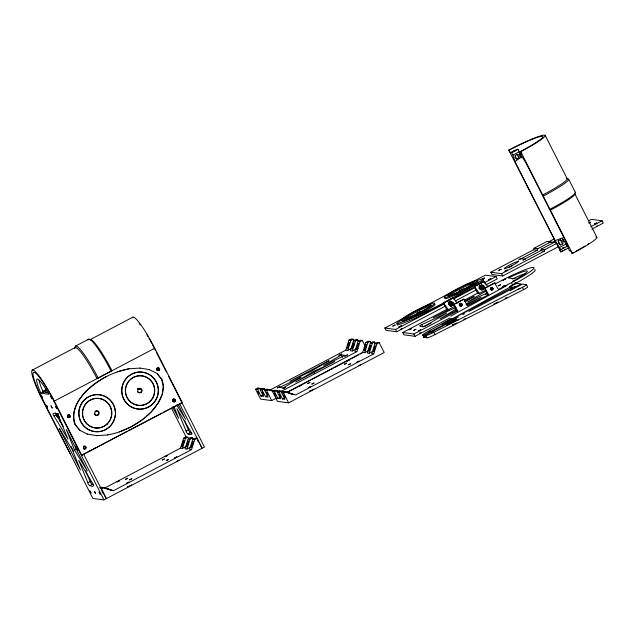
<?xml version="1.0" encoding="UTF-8"?>
<svg xmlns="http://www.w3.org/2000/svg" width="635" height="635" viewBox="0 0 635 635"><rect width="100%" height="100%" fill="white"/><g stroke="black" fill="none" stroke-linecap="round" stroke-linejoin="round"><path stroke-width="0.95" d="M452.366 304.951L452.485 302.514L450.461 301.196L448.318 302.323L450.739 301.236L453.136 302.593L453.39 305.086L451.247 306.213L450.231 306.078L452.366 304.951L453.39 305.086M479.211 286.067L479.1 288.504L482.14 289.957L484.283 288.83L484.029 286.337C483.203 282.535 475.004 288.441 481.632 284.98M479.766 288.949L481.116 289.822L483.259 288.695L483.378 286.258L481.354 284.94M449.913 319.627L450.564 319.103M162.243 393.74L163.354 386.35L161.544 379.095L157.377 374.102M483.703 279.543L483.513 280.487L474.536 286.663L453.89 298.402M461.51 306.157L462.002 303.76M518.827 157.861L519.319 155.464L517.668 154.202L515.525 155.329L515.033 157.718L516.684 158.988L518.827 157.861L517.081 154.408M492.403 289.901L492.728 288.306M181.904 446.119L183.706 440.412L184.134 440.476L183.451 443.357L182.34 446.183L181.904 446.119L183.61 445.23M191.722 444.436L191.032 447.326L191.46 447.381L192.58 444.556L193.262 441.674L192.834 441.619L191.722 444.436L193.342 443.587M347.916 345.218L347.226 348.107L347.655 348.163L348.774 345.337L349.456 342.455L349.028 342.4L347.916 345.218L349.544 344.368M352.481 345.821L351.79 348.702L352.219 348.758L353.338 345.932L354.02 343.051L353.592 342.995L352.481 345.821L354.1 344.964M356.354 349.306L358.156 343.599L358.584 343.654L357.894 346.535L356.783 349.361L356.354 349.306L358.053 348.409M364.117 350.345L365.919 344.63L366.347 344.694L365.665 347.575L364.546 350.401L364.117 350.345L365.823 349.448M373.928 348.663L373.245 351.544L373.674 351.599L374.793 348.774L375.476 345.892L375.047 345.837L373.928 348.663L375.555 347.805M105.053 487.863L180.467 448.175L183.626 438.166L185.904 436.967L187.857 437.221L188.69 438.872M180.467 448.175L182.42 448.429L185.579 438.42L187.857 437.221M193.254 439.468L192.421 437.825L190.46 437.563L188.19 438.761L185.031 448.778L186.984 449.032L190.492 447.183M186.984 449.032L190.143 439.023L192.421 437.825M196.985 438.42L195.024 438.166L192.754 439.364L189.587 449.374L191.548 449.628L194.707 439.618L196.985 438.42L201.993 448.31L106.394 498.618L101.386 488.728L103.656 487.529L113.506 490.696L191.548 449.628M269.502 390.303L345.789 350.155L348.948 340.146L351.219 338.947L353.179 339.201L354.012 340.852M345.789 350.155L347.742 350.409L350.901 340.4L353.179 339.201M358.577 341.447L357.743 339.804L355.783 339.542L353.505 340.741L350.345 350.758L352.306 351.012L355.814 349.163M352.306 351.012L355.465 341.003L357.743 339.804M362.299 340.4L360.347 340.146L358.069 341.344L354.909 351.353L356.87 351.615L360.029 341.598L362.299 340.4L365.228 346.17M286.393 392.541L362.68 352.393L365.839 342.384L368.109 341.185L370.07 341.44L370.903 343.09M362.68 352.393L364.633 352.647L367.792 342.638L370.07 341.44M375.468 343.686L374.634 342.043L372.674 341.781L370.403 342.979L367.236 352.997L369.197 353.25L372.705 351.401M369.197 353.25L372.356 343.241L374.634 342.043M379.19 342.638L377.238 342.384L374.96 343.583L371.8 353.592L373.761 353.854L376.92 343.837L379.19 342.638L384.207 352.528L288.608 402.836L277.527 401.376L272.51 391.493L274.788 390.295L279.432 391.414M558.689 246.539L502.769 275.963L492.014 274.55L490.847 272.248L533.606 249.745L534.083 248.237L547.084 241.395L552.283 242.356L555.673 240.578M556.974 243.268L544.838 249.65L544.362 251.158L540.71 250.674L524.613 259.144L521.224 258.699L537.321 250.23L537.797 248.73L550.807 241.887M540.71 250.674L541.187 249.174L554.196 242.332L556.014 242.57M57.142 413.48L56.523 414.885L57.626 417.06L59.658 417.116L57.404 416.957M158.258 370.522L158.877 369.118L158.139 367.673M174.133 401.828L174.76 400.423L174.022 398.978M162.1 394.66L157.861 403.471L150.924 412.163L146.693 415.846M84.399 449.588L85.519 448.246M128.016 486.497L127.294 487.132L131.723 484.799M310.229 390.715L309.499 391.351L313.936 389.017M145.28 417.076L141.756 420.148L131 426.895L119.372 431.935M482.243 279.051L484.568 277.947L482.481 279.082M456.859 320.08L456.557 320.508L458.526 319.762M43.124 391.89L46.911 389.652M74.644 348.194A34.187 4.969 62.2 0 1 97.028 378.603L111.982 370.729A34.187 4.969 62.2 0 0 89.908 339.796M59.206 421.172L60.69 420.148M555.061 240.594L562.181 238.061L567.388 246.237L560.88 249.666L555.061 240.594L514.945 161.512L521.176 157.242L518.239 149.368L517.104 149.217L510.429 152.614L508.714 150.082L560.832 251.96A31.567 3.191 -26.9 0 1 568.174 248.222M419.838 333.01L419.489 333.319L420.211 333.058M421.473 332.375L420.775 332.78M562.689 247.991L562.34 248.301L563.205 247.975M564.324 247.356L563.626 247.761M405.868 316.944L396.899 323.128L396.708 324.072C426.998 312.865 456.017 297.228 483.013 279.495L483.203 278.551L475.853 280.924M105.783 376.833C89.4 386.056 68.366 403.527 75.24 424.64L80.002 430.339M459.327 305.443L461.828 303.935M465.153 301.919L474.162 296.394L464.288 301.331M456.541 308.753L440.039 318.81L456.001 310.666L457.764 310.896L453.961 304.244L456.001 310.666M485.95 290.989L467.558 302.101L487.045 293.068M485.45 294.307L487.116 293.299M313.388 371.562L295.743 382.064L334.732 361.545L313.388 371.562L314.222 373.205M341.344 354.917L323.699 365.419L345.051 355.402L341.344 354.917L342.598 357.386M419.838 308.888L453.088 291.457M450.818 316.127L506.841 285.536M450.993 318.857L427.752 331.541A8.684 0.881 -26.9 0 0 422.759 335.161L423.926 337.471L426.506 336.661M509.794 286.742L511.397 285.869A5.628 0.571 -26.9 0 1 517.12 283.408L521.144 283.94L468.884 311.444M509.572 287.068L510.246 286.996L442.039 324.414L512.882 287.131L510.81 286.861L511.588 288.393M595.813 236.918A34.187 3.453 -26.9 0 1 572.373 253.476L570.659 250.944L569.357 250.777L566.142 242.054L526.026 162.973L520.208 153.9L521.51 154.075L520.255 151.598L527.225 147.812A31.567 3.191 -26.9 0 0 541.393 136.358A31.567 3.191 -26.9 0 0 509.175 150.146M588.851 222.877L590.574 222.163L589.002 223.083M509.064 267.406L512.318 265.7M401.844 328.581L400.931 329.049M597.273 225.742L596.67 226.06M514.66 283.297L515.572 282.837M75.478 346.107L88.646 339.177M32.337 370.07L75.097 347.567M90.051 339.693L132.81 317.19M42.783 391.319L46.744 389.239M40.926 393.2L48.919 394.256L46.506 390.12A24.074 3.5 62.2 0 0 39.187 389.16L40.926 393.2L43.204 392.001L48.53 392.708M510.429 152.614L511.731 152.789L518.239 149.368M514.945 161.512L512.905 155.091L519.406 151.67M520.208 153.9L521.835 153.043M83.669 454.215L106.236 498.697L103.957 499.896L92.877 498.443L42.728 399.59A31.567 4.588 62.2 0 1 33.457 372.451A31.567 4.588 62.2 0 1 49.943 393.771L54.261 401.106L154.742 348.234L182.324 402.598L81.391 455.414L126.825 431.506M54.062 416.1L67.969 439.15L58.801 416.727C58.857 412.821 49.879 411.496 54.062 416.1L56.34 414.901L63.294 426.426M74.446 449.89L66.27 429.435L87.344 470.964L74.446 449.89L76.724 448.691L77.732 450.366M83.415 447.064L85.161 446.143M128.572 430.586L161.774 413.115M163.52 412.194L182.324 402.598M276.979 397.827L271.716 400.598L260.636 399.137L255.619 389.255L257.897 388.056L261.644 388.89M255.619 389.255L257.58 389.509L259.85 388.31M257.58 389.509L260.921 396.097L263.525 396.446L260.183 389.85L262.461 388.652L267.105 389.779M260.183 389.85L262.136 390.112L264.414 388.914M87.884 482.767L78.716 460.343L92.623 483.386C96.806 487.99 87.828 486.664 87.884 482.767L90.154 481.568L85.757 470.805M186.079 431.086L176.919 408.662L190.825 431.713C195.008 436.308 186.031 434.991 186.079 431.086L188.357 429.887L184.698 420.918M262.136 390.112L265.486 396.7L268.089 397.042L264.747 390.454L267.025 389.255L274.352 391.239M445.691 305.999L396.764 331.748L386.009 330.335L384.842 328.033L404.932 317.452M467.844 284.353L485.315 275.153L496.07 276.566L497.245 278.876L485.886 284.853M553.799 239.117L548.569 241.871L552.283 242.356M588.708 220.75L591.328 219.369L602.083 220.782L603.25 223.091L591.891 229.068M264.747 390.454L266.7 390.708L268.978 389.509M89.71 485.727L91.988 484.529L93.599 484.735M187.912 434.046L190.182 432.848L191.802 433.062M260.921 396.097L263.557 394.716M347.742 350.409L351.25 348.567M357.037 346.424L358.664 345.567M558.244 240.903L560.387 239.776L562.777 241.141L563.031 243.626L560.895 244.753L558.498 243.388L558.244 240.903L560.435 245.213M272.51 391.493L274.471 391.747L276.741 390.549M443.341 302.847L448.445 309.674L446.683 309.443L443.341 302.847L453.096 297.72L457.168 303.038M485.839 289.989L479.33 293.418L477.576 293.187L474.234 286.591L483.989 281.464L488.053 286.782M265.486 396.7L267.24 395.78M443.794 302.911L453.549 297.775M474.234 286.591L484.442 281.519M384.842 328.033L395.597 329.446L444.524 303.697M454.136 298.64L475.099 287.599M484.711 282.543L496.07 276.566M490.847 272.248L501.602 273.661L544.362 251.158M590.733 226.751L602.083 220.782M274.471 391.747L277.812 398.335L280.575 398.701L277.225 392.112L279.503 390.914L284.147 392.033M182.594 443.238L184.221 442.389M277.225 392.112L279.186 392.366L281.456 391.168M281.456 391.295L356.87 351.615M364.808 347.456L366.435 346.607M448.318 304.625L450.937 303.244M455.303 300.942L476.274 289.909M479.766 288.068L482.386 286.695M100.187 488.077L101.703 487.275L103.656 487.529M279.186 392.366L282.527 398.955L284.98 399.28L281.638 392.692L283.916 391.493L295.719 394.914L373.761 353.854M559.713 247.356L566.214 243.935M281.638 392.692L283.591 392.946L285.869 391.747M453.961 304.244L463.717 299.109L467.519 305.76L488.656 294.64L484.854 287.988L486.894 294.41L488.656 294.64M484.854 287.988L494.609 282.853L498.411 289.504L511.413 282.662A31.567 3.191 -26.9 0 0 533.519 267.391A31.567 3.191 -26.9 0 0 500.332 281.202L495.133 283.94M454.422 304.308L464.177 299.172M485.315 288.052L495.07 282.916M287.504 392.287L300.665 385.366M302.419 384.437L310.309 380.286M312.063 379.365L319.953 375.214M321.707 374.285L333.113 368.284M334.867 367.363L348.901 359.981M350.655 359.053L358.545 354.901M360.299 353.981L362.053 353.052M182.42 448.429L186.809 446.119M277.812 398.335L280.448 396.954M364.633 352.647L369.022 350.337M449.874 317.968L415.036 336.304L403.955 334.843L402.788 332.542L446.683 309.443M464.891 299.855L477.576 293.187M454.946 306.245L433.118 317.897L455.993 307.459M459.065 304.078L460.812 303.165M282.527 398.955L285.163 397.573M466.63 305.07L481.084 297.307L465.995 304.141M402.788 332.542L413.869 333.994L457.764 310.896M176.689 461.391L178.903 460.224M358.902 365.609L361.117 364.442M509.976 286.345L512.588 284.964A31.567 3.191 -26.9 0 0 534.686 269.692M422.759 335.161L423.593 335.272L458.438 316.944M462.788 314.65L464.534 313.73M510.262 290.528L522.454 284.115L526.486 284.639L527.653 286.949A5.628 0.571 -26.9 0 1 523.621 289.623L434.927 334.637A8.684 0.881 -26.9 0 1 426.918 337.868L426.077 337.756L424.902 335.447L456.263 318.945M456.494 319.984L446.873 325.049L456.406 320.207M452.414 325.049L454.168 324.128M452.652 318.611L450.032 319.651M561.419 251.357L562.594 250.746M458.653 319.699L519.946 288.353L519.136 288.433M444.532 303.403C428.974 310.967 413.853 320.103 397.208 325.056M424.902 335.447L425.744 335.558A8.684 0.881 -26.9 0 0 433.753 332.335L458.391 319.826M518.192 289.481L522.454 287.322A5.628 0.571 -26.9 0 0 526.486 284.639M452.438 325.12L456.827 322.89M463.86 319.326L465.614 318.437M493.728 304.165L498.118 301.935M505.142 298.371L506.905 297.482M454.763 290.616L457.287 289.369M512.175 279.043L513.929 278.209A24.074 2.437 -26.9 0 1 525.653 273.558M421.838 324.596C415.727 326.58 424.672 327.676 426.577 325.223L446.643 313.103L421.838 324.596L423.005 326.906L430.982 323.207M472.297 282.432L474.932 281.273M515.85 282.71L516.382 282.583L514.017 283.789M117.213 371.777L128.913 368.784L140.089 368.078M129.111 368.808C112.776 371.927 97.472 379.793 85.669 391.541C77.684 400.217 70.04 412.591 75.049 424.609L79.812 430.316L87.392 434.11M107.672 434.919C124.055 431.959 139.279 423.862 151.114 412.186C159.099 403.511 166.743 391.144 161.734 379.119L156.972 373.412L149.392 369.626M490.609 288.552L493.276 288.83M96.695 435.65L107.871 434.943M520.255 151.598L520.716 151.662A34.187 3.453 -26.9 0 0 544.655 135.12A34.187 3.453 -26.9 0 0 508.714 150.082M566.253 246.094L567.388 246.237M560.88 249.666L559.578 249.491L560.832 251.96M534.083 248.237L537.797 248.73M541.187 249.174L544.838 249.65M533.606 249.745L537.321 250.23M483.378 286.258L484.029 286.337M483.259 288.695L484.283 288.83M481.116 289.822L482.14 289.957M452.485 302.514L453.136 302.593M348.948 340.146L350.901 340.4M353.505 340.741L355.465 341.003M358.069 341.344L360.029 341.598M365.839 342.384L367.792 342.638M370.403 342.979L372.356 343.241M374.96 343.583L376.92 343.837M260.779 388.834L261.207 388.89M265.343 389.438L265.771 389.493M270.335 390.096L269.907 390.033L274.002 391.374M277.67 391.073L278.098 391.128M282.385 391.692L284.321 392.216M81.844 455.478L54.261 401.106A34.187 4.969 62.2 0 0 32.877 369.983A34.187 4.969 62.2 0 0 42.267 399.526L42.728 399.59M54.269 401.106L53.808 401.042L103.957 499.896M183.626 438.166L185.579 438.42M188.19 438.761L190.143 439.023M192.754 439.364L194.707 439.618M89.718 450.731L90.17 450.794M70.31 453.961L42.267 399.526M113.506 490.696L101.703 487.275M139.891 368.054L149.59 369.649M87.193 434.086L96.893 435.681M271.089 390.327L273.352 391.025M105.013 488.109L110.625 489.918L107.172 488.934M102.108 487.997L100.171 487.474L101.902 488.061M554.196 242.332L555.673 242.808M283.916 391.493L293.759 394.66M279.503 390.914L283.083 392.065M274.788 390.295L278.368 391.446M267.025 389.255L274.185 391.557M262.461 388.652L265.144 389.517M257.897 388.056L260.58 388.922M100.139 487.243L102.83 488.101M99.981 487.561L101.767 488.132M190.182 432.848L188.357 429.887M91.988 484.529L90.154 481.568M451.247 306.213L448.858 304.848L448.604 302.363M102.552 492.943L102.537 492.466M520.716 151.662L572.373 253.476M474.686 286.655L479.33 293.418M157.52 368.165L159.012 370.634M173.157 399.05L174.673 401.558M176.689 404.908L185.547 419.291L178.276 404.392M56.34 414.901L55.348 412.933M197.747 440.984L198.056 441.531M101.989 491.379L102.291 491.927M568.698 179.245L575.381 192.429M545.195 135.382L567.182 178.713M574.865 193.873L596.852 237.204M519.549 154.035L521.176 157.242M562.181 238.061L563.809 241.276M560.387 239.776L562.57 244.086M514.937 155.535L516.684 158.988M511.731 152.789L512.905 155.091M522.454 287.322L523.621 289.623M511.413 282.662L512.588 284.964M501.602 273.661L502.769 275.963M490.847 288.512L491.625 290.052M483.989 281.464L485.243 283.932M453.096 297.72L453.93 299.363M433.753 332.335L434.927 334.637M425.744 335.558L426.918 337.868M423.593 335.272L424.767 337.582M413.869 333.994L415.036 336.304M395.597 329.446L396.764 331.748M283.591 392.946L288.608 402.836M266.7 390.708L271.716 400.598M154.734 349.044L155.631 350.822M156.512 352.552L166.378 371.999M168.616 376.412L169.513 378.182M169.855 378.865L173.99 387.009M174.307 387.636L204.438 447.024L202.16 448.223L179.594 403.741M172.506 406.924L178.61 418.378L174.069 406.805M171.609 408.384L186.214 437.174M45.402 390.692L46.236 392.335M71.001 446.405L73.509 451.342M43.204 392.001L41.465 387.961A24.074 3.5 62.2 0 1 39.045 380.341M158.107 367.736L159.202 370.427M75.636 446.024L76.359 447.802M479.496 286.107L479.75 288.592M423.926 337.471A8.684 0.881 -26.9 0 1 424.069 336.939M139.208 323.548A31.567 4.588 62.2 0 1 140.279 324.914M146.931 334.875A31.567 4.588 62.2 0 1 147.923 336.542M148.931 338.264A31.567 4.588 62.2 0 1 149.923 340.019M150.416 340.9A31.567 4.588 62.2 0 1 151.733 343.289M152.598 344.916A31.567 4.588 62.2 0 1 154.281 348.17L154.742 348.234A34.187 4.969 62.2 0 0 132.358 317.817M88.059 339.971A35.306 5.128 62.2 0 1 111.204 371.269M74.954 348.099A35.306 5.128 62.2 0 1 98.195 378.119M589.137 243.395A31.567 3.191 -26.9 0 1 587.597 244.411M584.994 246.047A31.567 3.191 -26.9 0 1 578.874 249.626M578.048 250.095A31.567 3.191 -26.9 0 1 575.477 251.516M573.699 252.468A31.567 3.191 -26.9 0 1 571.913 253.421M564.594 249.722A34.187 3.453 -26.9 0 1 565.658 249.182M574.326 193.611A34.187 3.453 -26.9 0 1 550.394 210.145M575.08 192.167A35.306 3.564 -26.9 0 1 550.085 209.185M567.46 178.919A35.306 3.564 -26.9 0 1 543.401 196.009M566.825 178.491A34.187 3.453 -26.9 0 1 542.703 194.993M57.706 413.615A1.333 1.318 -82.5 0 1 58.166 414.131M58.309 414.806A1.333 1.318 -82.5 0 1 56.928 416.076M57.817 413.639A1.222 1.206 -82.5 0 1 58.102 413.774M58.65 414.861A1.222 1.206 -82.5 0 1 56.793 415.838M56.555 415.631A1.222 1.206 -82.5 0 1 56.896 413.718M141.002 389.501A7.803 7.676 -82.5 0 1 137.882 388.342M67.699 416.449A4.572 4.493 -82.5 0 1 69.421 414.853M141.208 389.501A7.803 7.676 -82.5 0 1 139.232 389.144M172.95 399.518A1.333 1.318 -82.5 0 1 174.808 399.605A1.333 1.318 -82.5 0 1 174.72 401.495A1.333 1.318 -82.5 0 1 172.855 401.407M172.664 401.122A1.333 1.318 -82.5 0 1 172.728 399.788M157.067 368.213A1.333 1.318 -82.5 0 1 158.925 368.3A1.333 1.318 -82.5 0 1 158.837 370.189A1.333 1.318 -82.5 0 1 156.98 370.102M156.781 369.816A1.333 1.318 -82.5 0 1 156.845 368.483M83.526 446.58A1.333 1.318 -82.5 0 1 85.384 446.659A1.333 1.318 -82.5 0 1 85.296 448.548A1.333 1.318 -82.5 0 1 83.439 448.469M67.643 415.274A1.333 1.318 -82.5 0 1 69.501 415.353A1.333 1.318 -82.5 0 1 69.413 417.243A1.333 1.318 -82.5 0 1 67.556 417.163M114.435 418.775A18.566 18.28 -82.5 0 1 85.082 427.276A18.566 18.28 -82.5 0 1 88.956 396.55A18.566 18.28 -82.5 0 1 115.284 412.059M115.213 414.965A18.566 18.28 -82.5 0 1 114.705 417.846M130.127 379.627A14.859 14.621 -82.5 0 1 152.813 383.453A14.859 14.621 -82.5 0 1 143.661 404.932A14.859 14.621 -82.5 0 1 125.325 390.89M125.341 389.922A14.859 14.621 -82.5 0 1 125.762 387.032M126.024 386.104A14.859 14.621 -82.5 0 1 129.445 380.301M94.901 411.44A2.23 2.191 -82.5 0 1 98.52 412.607A2.23 2.191 -82.5 0 1 95.702 415.211M95.186 414.965A2.23 2.191 -82.5 0 1 94.75 414.591M94.424 414.115A2.23 2.191 -82.5 0 1 94.234 413.568M139.406 388.271A2.23 2.191 -82.5 0 1 141.391 391.168A2.23 2.191 -82.5 0 1 138.112 392.374M137.676 392.001A2.23 2.191 -82.5 0 1 137.35 391.525M137.454 389.303A2.23 2.191 -82.5 0 1 137.827 388.858M138.295 388.525A2.23 2.191 -82.5 0 1 138.835 388.326M58.714 415.766A1.222 1.206 -82.5 0 1 56.832 415.425A1.222 1.206 -82.5 0 1 57.65 413.671M67.524 415.115A1.222 1.206 -82.5 0 1 69.278 416.092A1.222 1.206 -82.5 0 1 67.707 417.37M83.399 446.413A1.222 1.206 -82.5 0 1 85.153 447.397A1.222 1.206 -82.5 0 1 83.582 448.667M157.861 367.975A1.222 1.206 -82.5 0 1 158.647 369.514A1.222 1.206 -82.5 0 1 157.123 370.308M173.125 399.248A1.222 1.206 -82.5 0 1 174.585 400.502A1.222 1.206 -82.5 0 1 173.006 401.614M434.753 304.046A18.566 1.873 -26.9 0 1 419.6 314.142A18.566 1.873 -26.9 0 1 401.947 320.754M477.671 281.464A18.566 1.873 -26.9 0 1 462.526 291.56A18.566 1.873 -26.9 0 1 444.865 298.172M469.114 284.297A18.566 1.873 -26.9 0 1 470.606 283.662M420.251 313.388A14.859 1.5 -26.9 0 1 418.513 314.277M417.647 314.706A14.859 1.5 -26.9 0 1 414.25 316.325M411.139 317.683A14.859 1.5 -26.9 0 1 408.535 318.706M405.924 318.357A14.859 1.5 -26.9 0 1 417.608 311.372A14.859 1.5 -26.9 0 1 430.379 305.903M467.296 288.576A14.859 1.5 -26.9 0 1 464.868 289.909M457.168 293.735A14.859 1.5 -26.9 0 1 454.795 294.791M448.85 295.775A14.859 1.5 -26.9 0 1 460.526 288.782A14.859 1.5 -26.9 0 1 473.305 283.313M479.766 286.663A1.222 1.206 -82.5 0 1 481.6 286.417A1.222 1.206 -82.5 0 1 481.513 288.298A1.222 1.206 -82.5 0 1 479.703 287.885M448.993 304.403A1.222 1.206 -82.5 0 1 449.532 302.411A1.222 1.206 -82.5 0 1 451.08 303.736A1.222 1.206 -82.5 0 1 449.239 304.609M490.593 287.814A1.222 1.206 -82.5 0 1 492.3 287.893A1.222 1.206 -82.5 0 1 492.212 289.623A1.222 1.206 -82.5 0 1 490.514 289.544M459.367 304.602A1.222 1.206 -82.5 0 1 461.169 303.943A1.222 1.206 -82.5 0 1 461.327 305.88A1.222 1.206 -82.5 0 1 459.438 305.538M59.293 428.561L80.415 470.051L72.239 449.596L59.341 428.522M187.158 443.841L186.468 446.722L186.896 446.778L188.016 443.952L188.698 441.071L188.27 441.015L187.158 443.841M369.372 348.059L368.681 350.941L369.11 350.996L370.911 345.289L370.483 345.234L369.372 348.059M117.197 481.886L119.324 480.87L117.197 481.886M125.571 479.298L127.706 478.282L125.571 479.298M129.643 479.83L131.77 478.814L129.643 479.83M126.794 483.148L128.929 482.132L126.794 483.148M162.25 459.994L164.386 458.978L162.25 459.994M165.1 456.676L167.227 455.66L165.1 456.676M166.322 460.526L168.45 459.518L166.322 460.526M174.704 457.938L176.832 456.922L174.704 457.938M277.225 387.866L279.805 386.636L277.225 387.866M283.091 388.636L285.671 387.406L283.091 388.636M299.41 386.104L301.538 385.088L299.41 386.104M307.784 383.516L309.92 382.5L307.784 383.516M513.294 151.463L515.429 150.455L513.294 151.463M311.856 384.048L313.984 383.032L311.856 384.048M309.007 387.366L311.142 386.35L309.007 387.366M339.011 355.354L341.59 354.124L339.011 355.354M344.876 356.124L347.456 354.894L344.876 356.124M344.464 364.212L346.599 363.196L344.464 364.212M347.313 360.894L349.44 359.886L347.313 360.894M348.536 364.744L350.663 363.736L348.536 364.744M356.91 362.156L359.045 361.14L356.91 362.156M392.819 326.112L395.145 325.001L392.819 326.112M399.01 326.922L401.336 325.818L399.01 326.922M416.608 313.468L420.481 311.626L416.608 313.468M409.226 329.724L411.361 328.708L409.226 329.724M413.79 330.319L415.917 329.311L413.79 330.319M418.354 330.922L420.481 329.906L418.354 330.922M459.534 290.878L463.399 289.036L459.534 290.878M428.284 332.224L430.411 331.208L428.284 332.224M431.157 332.605L433.284 331.589L431.157 332.605M488.434 279.868L490.76 278.765L488.434 279.868M498.832 270.327L501.15 269.216L498.832 270.327M505.023 271.137L507.341 270.034L505.023 271.137M519.017 259.556L521.144 258.54L519.017 259.556M503.111 280.099L505.428 278.995L503.111 280.099M498.332 285.829L500.467 284.821L498.332 285.829M523.057 260.088L525.185 259.072L523.057 260.088M502.896 286.433L505.031 285.417L502.896 286.433M512.882 281.384L515.207 280.281L512.882 281.384M512.826 287.734L514.953 286.718L512.826 287.734M594.439 224.084L596.765 222.972L594.439 224.084M41.108 395.192L42.307 397.566L41.108 395.192M50.879 396.478L52.086 398.851L50.879 396.478M46.498 405.217L47.601 407.392L46.498 405.217M51.062 405.821L52.165 407.995L51.062 405.821M55.618 406.416L56.721 408.591L55.618 406.416M89.964 490.895L91.067 493.07L90.035 490.934M94.52 491.49L95.623 493.665L94.599 491.538M99.084 492.093L100.187 494.268L99.163 492.133M257.723 391.589L258.826 393.763L257.723 391.589M262.279 392.192L263.382 394.367L262.279 392.192M266.843 392.787L267.946 394.962L266.843 392.787M274.614 393.827L275.717 396.002L274.614 393.827M279.329 394.446L280.432 396.621L279.329 394.446M283.734 395.026L284.837 397.2L283.734 395.026M300.911 377.412L283.266 387.914L279.567 387.429L300.911 377.412M328.866 360.775L311.221 371.277L289.877 381.294L328.866 360.775M520.073 276.868L516.374 279.035L508.389 277.987L512.755 275.908A24.074 2.437 -26.9 0 1 520.073 276.868M518.66 261.041L517.422 261.564A7.803 0.786 -26.9 0 0 506.143 266.994A7.803 0.786 -26.9 0 0 508.389 267.287A7.803 0.786 -26.9 0 0 518.136 261.652L518.66 261.041M287.226 392.327L286.798 392.271L292.838 394.137L287.226 392.327M85.749 448.612A1.333 1.318 -82.5 0 0 85.273 446.349A1.333 1.318 -82.5 0 0 83.582 447.913A1.333 1.318 -82.5 0 0 85.749 448.612M175.173 401.55A1.333 1.318 -82.5 0 0 174.689 399.288A1.333 1.318 -82.5 0 0 173.006 400.852A1.333 1.318 -82.5 0 0 175.173 401.55M159.29 370.253A1.333 1.318 -82.5 0 0 158.814 367.99A1.333 1.318 -82.5 0 0 157.123 369.554A1.333 1.318 -82.5 0 0 159.29 370.253M69.874 417.306A1.333 1.318 -82.5 0 0 69.39 415.044A1.333 1.318 -82.5 0 0 67.699 416.608A1.333 1.318 -82.5 0 0 69.874 417.306M152.233 404.281A18.566 18.28 -82.5 0 0 145.534 372.888A18.566 18.28 -82.5 0 0 122.087 394.581A18.566 18.28 -82.5 0 0 152.233 404.281M106.855 424.132A14.859 14.621 -82.5 0 0 101.497 399.01A14.859 14.621 -82.5 0 0 82.733 416.369A14.859 14.621 -82.5 0 0 106.855 424.132M141.422 392.232A2.23 2.191 -82.5 0 0 140.621 388.461A2.23 2.191 -82.5 0 0 137.803 391.065A2.23 2.191 -82.5 0 0 141.422 392.232M98.504 414.814A2.23 2.191 -82.5 0 0 97.695 411.051A2.23 2.191 -82.5 0 0 94.885 413.655A2.23 2.191 -82.5 0 0 98.504 414.814M109.506 426.895A18.566 18.28 -82.5 0 0 102.806 395.494A18.566 18.28 -82.5 0 0 79.359 417.195A18.566 18.28 -82.5 0 0 109.506 426.895M107.053 424.156A14.859 14.621 -82.5 0 0 101.695 399.034A14.859 14.621 -82.5 0 0 82.931 416.401A14.859 14.621 -82.5 0 0 107.053 424.156M152.432 404.312A18.566 18.28 -82.5 0 0 145.732 372.912A18.566 18.28 -82.5 0 0 122.277 394.613A18.566 18.28 -82.5 0 0 152.432 404.312M149.971 401.566A14.859 14.621 -82.5 0 0 144.613 376.452A14.859 14.621 -82.5 0 0 125.849 393.811A14.859 14.621 -82.5 0 0 149.971 401.566M408.797 317.968A18.566 1.873 -26.9 0 0 434.538 303.459A18.566 1.873 -26.9 0 0 410.639 313.412A18.566 1.873 -26.9 0 0 408.797 317.968M410.639 316.698A14.859 1.5 -26.9 0 0 431.228 305.094A14.859 1.5 -26.9 0 0 412.107 313.055A14.859 1.5 -26.9 0 0 410.639 316.698M451.723 295.378A18.566 1.873 -26.9 0 0 477.464 280.876A18.566 1.873 -26.9 0 0 453.557 290.83A18.566 1.873 -26.9 0 0 451.723 295.378M453.557 294.108A14.859 1.5 -26.9 0 0 474.154 282.504A14.859 1.5 -26.9 0 0 455.033 290.465A14.859 1.5 -26.9 0 0 453.557 294.108M492.673 289.679A1.222 1.206 -82.5 0 0 492.228 287.607A1.222 1.206 -82.5 0 0 490.68 289.044A1.222 1.206 -82.5 0 0 492.673 289.679M461.78 305.935A1.222 1.206 -82.5 0 0 461.335 303.863A1.222 1.206 -82.5 0 0 459.788 305.3A1.222 1.206 -82.5 0 0 461.78 305.935M482.044 288.282A1.222 1.206 -82.5 0 0 481.608 286.21A1.222 1.206 -82.5 0 0 480.06 287.647A1.222 1.206 -82.5 0 0 482.044 288.282M451.152 304.538A1.222 1.206 -82.5 0 0 450.715 302.466A1.222 1.206 -82.5 0 0 449.167 303.903A1.222 1.206 -82.5 0 0 451.152 304.538"/></g></svg>
